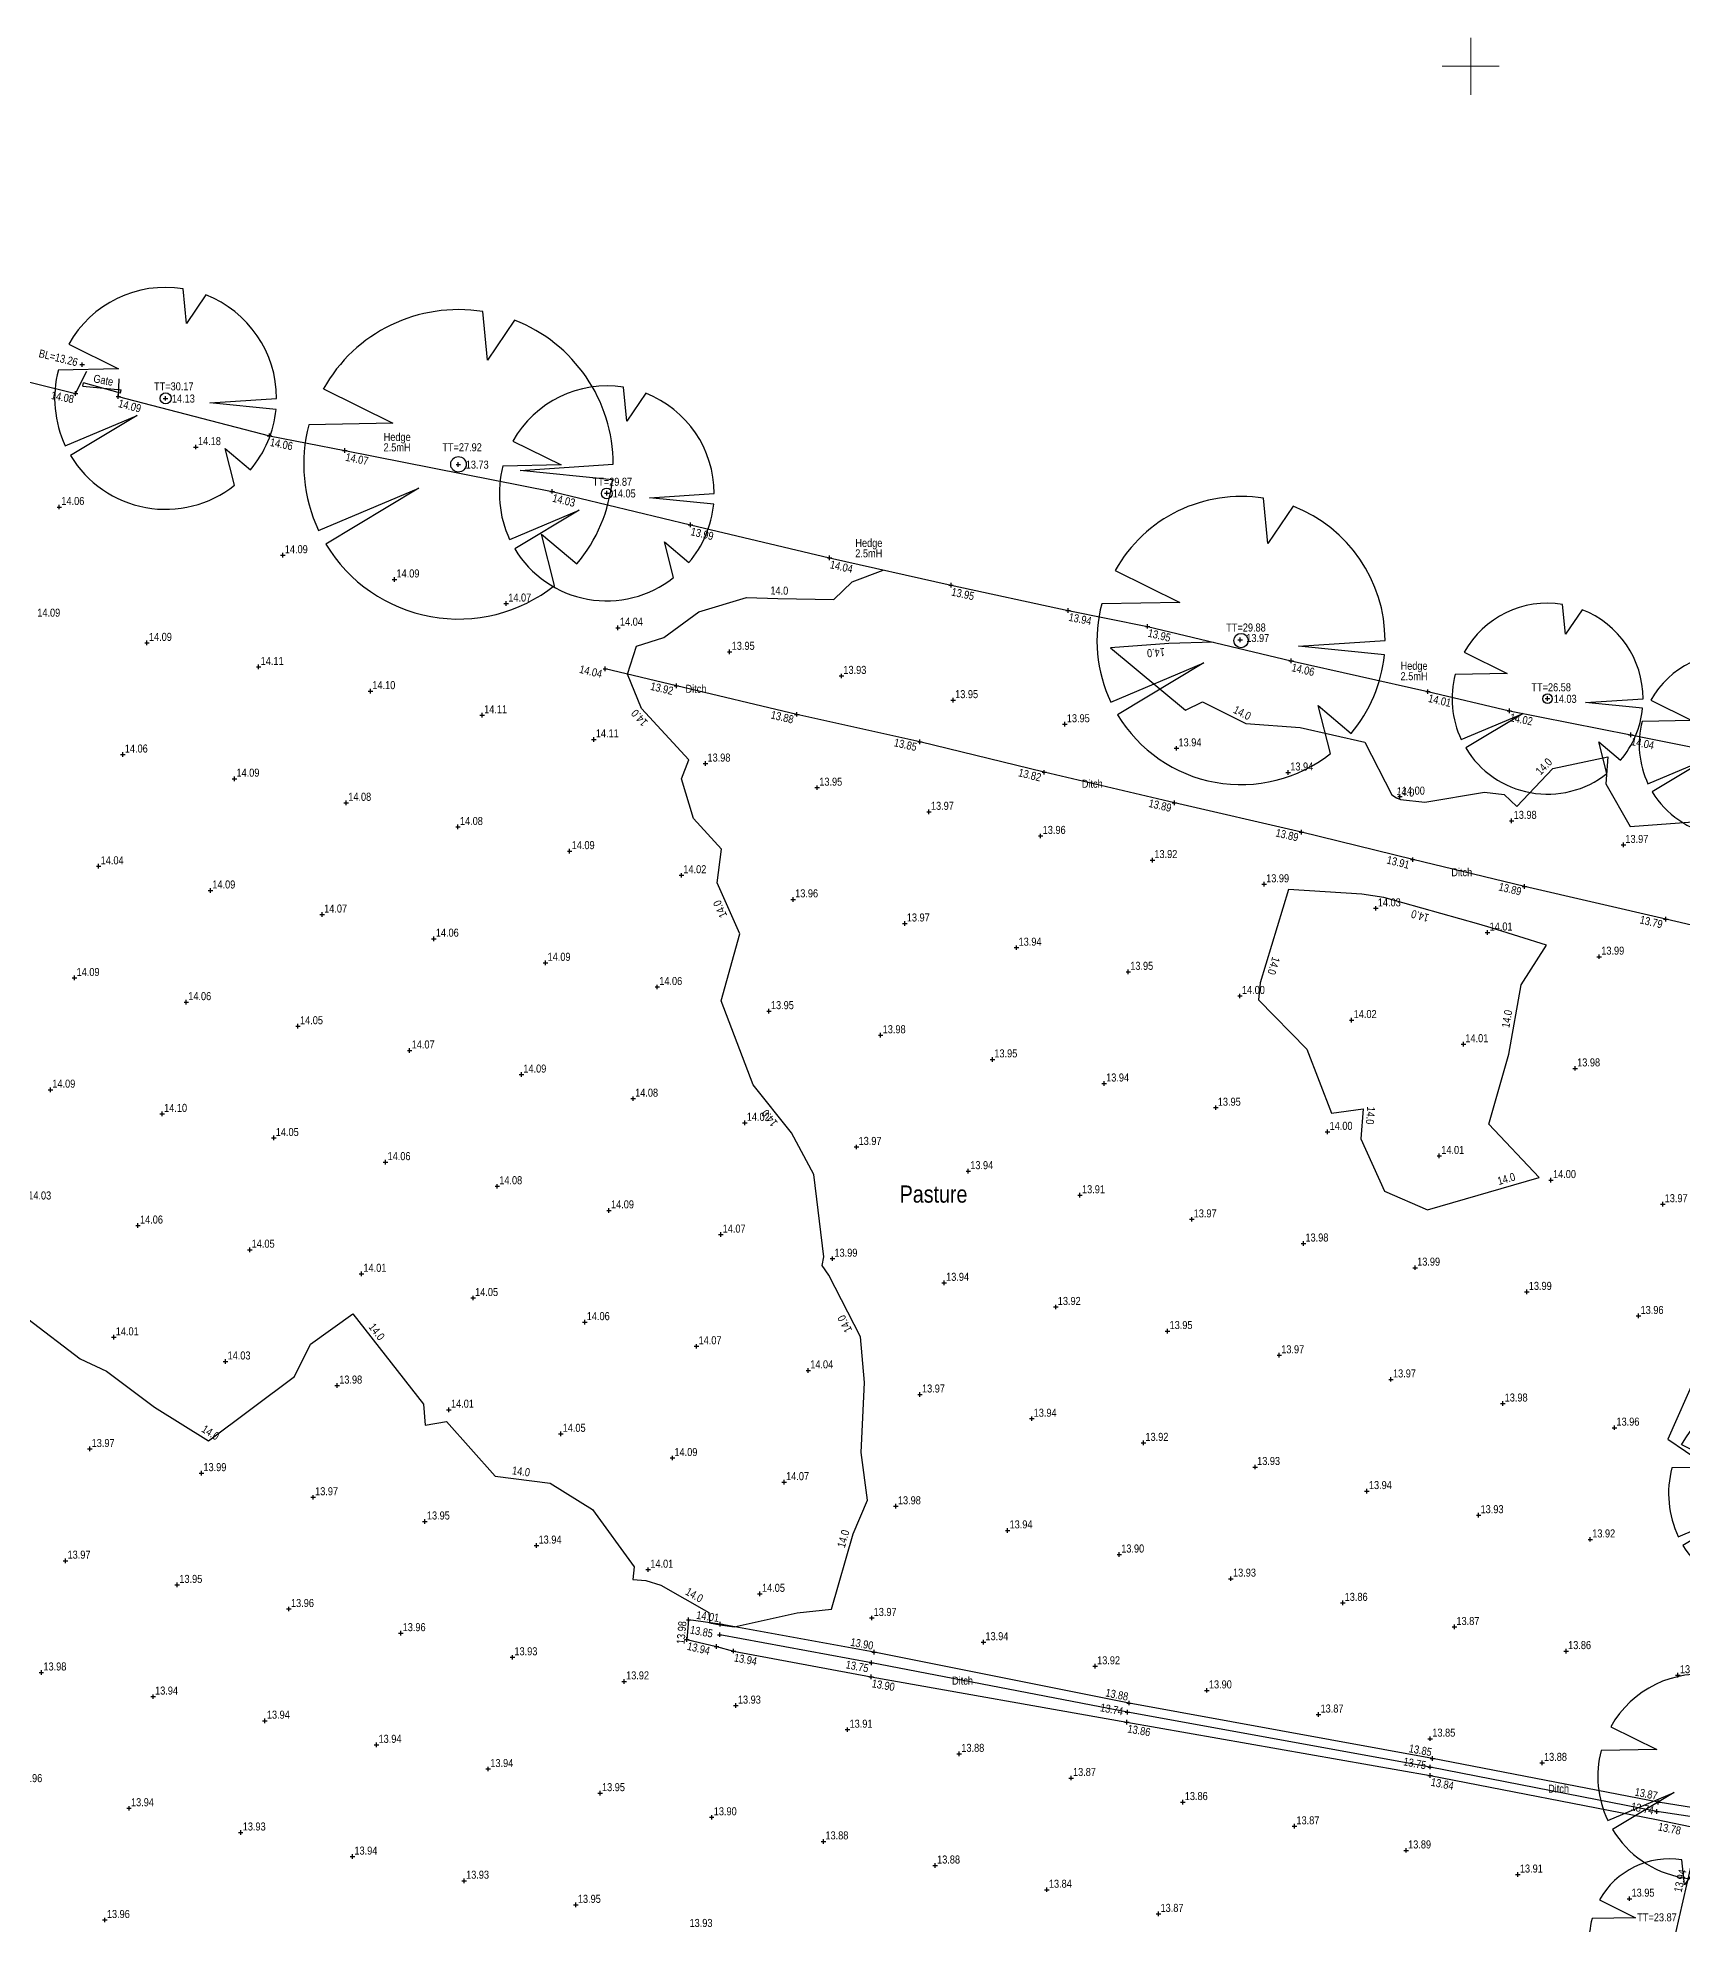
# Model space of a CAD drawing. Extents: x 452260 to 454003, y 451265 to 453203.
# Drawn here: x 453274.6 to 453418.5, y 452837.4 to 453002.5 of the extents above; entities that cross this region are included whole.
import ezdxf
from ezdxf.enums import TextEntityAlignment as Align

# ---------------------------------------------------------------- set-up
doc = ezdxf.new("R2010")
doc.units = 0
doc.header["$LTSCALE"] = 0.7
doc.header["$MEASUREMENT"] = 0
doc.header["$PDMODE"] = 2
doc.header["$PDSIZE"] = 0.2
doc.linetypes.add('DASHED', pattern=[5442.857143, 3628.571429, -1814.285714])
for name, color, linetype, lineweight in [('FFS_Tree Top Levels', 94, 'Continuous', 25), ('FPS_Bottom of Bank', 7, 'DASHED', 25), ('FPS_Contours-Minor', 184, 'Continuous', 25), ('FPS_Edge Area', 4, 'Continuous', 25), ('FPS_Gate', 42, 'Continuous', 25), ('FPS_Grid', 7, 'Continuous', 13), ('FPS_Hedge', 86, 'Continuous', 25), ('FPS_Levels', 7, 'Continuous', 25), ('FPS_Spot Levels', 7, 'Continuous', 25), ('FPS_Text', 7, 'Continuous', 25), ('FPS_Top of Bank', 7, 'DASHED', 25), ('FPS_Tree Canopy', 3, 'Continuous', 25), ('FPS_Tree Trunk', 32, 'Continuous', 25), ('FPS_Trees', 77, 'Continuous', 25)]:
    doc.layers.add(name, color=color, linetype=linetype, lineweight=lineweight)
doc.styles.add('Default', font='ARIALN.TTF')
doc.styles.get("Standard").update_dxf_attribs({"font": 'ARIALN.TTF'})

# ---------------------------------------------------------------- blocks, each defined once
blk = doc.blocks.new('2pGate')
at = {"color": 0, "linetype": 'ByBlock', "lineweight": -2}
for points in [[(0, -0.15, 0), (0, 0.15, 0)], [(0, -0.15, 0), (1, 0.15, 0)], [(1, -0.15, 0), (0, 0.15, 0)], [(1, -0.15, 0), (1, 0.15, 0)]]:
    blk.add_polyline3d(points, dxfattribs=at)
blk = doc.blocks.new('Tree1R')
at = {"layer": 'FPS_Trees', "color": 77, "linetype": 'Continuous', "lineweight": 25}
for points in [[(0.363, 0.931, 0), (0.187, 0.673, 0), (0.157, 0.987, 0)], [(-0.873, 0.486, 0), (-0.424, 0.264, 0), (-0.967, 0.254, 0)], [(0.995, -0.101, 0), (0.398, -0.041, 0), (1, -0.001, 0)], [(-0.904, -0.429, 0), (-0.257, -0.156, 0), (-0.857, -0.517, 0)], [(0.622, -0.785, 0), (0.536, -0.452, 0), (0.765, -0.645, 0)]]:
    blk.add_polyline3d(points, dxfattribs=at)
at = {"layer": 'FPS_Trees', "color": 42, "linetype": 'Continuous', "lineweight": 25}
blk.add_circle((0, -0.001), 0.05, dxfattribs=at)
at = {"layer": 'FPS_Trees', "color": 77, "linetype": 'Continuous', "lineweight": 25}
for start, end in [(80.968, 150.872), (0, 68.758), (165.198, 205.304), (319.896, 354.273), (211.031, 308.435)]:
    blk.add_arc((0, -0.001), 1, start, end, dxfattribs=at)

msp = doc.modelspace()

# ---------------------------------------------------------------- linework, layer by layer
at = {"layer": 'FPS_Bottom of Bank'}
msp.add_polyline3d([(453421.11, 452846.58, 13.61), (453416.29, 452847.32, 13.74), (453396.46, 452851.2, 13.75), (453369.97, 452856, 13.74), (453347.57, 452860.31, 13.75), (453334.29, 452862.78, 13.85)], dxfattribs=at)
for p in [(453278.51, 452973.9, 13.26), (453334.29, 452862.78, 13.85), (453347.57, 452860.31, 13.75), (453369.97, 452856, 13.74), (453396.46, 452851.2, 13.75), (453416.29, 452847.32, 13.74)]:
    msp.add_point(p, dxfattribs=at)
at = {"layer": 'FPS_Contours-Minor'}
for p, q in [((453345.89, 452954.91, 14), (453348.6, 452955.93, 14)), ((453344.27, 452953.36, 14), (453345.89, 452954.91, 14)), ((453332.45, 452952.27, 14), (453336.62, 452953.53, 14)), ((453336.62, 452953.53, 14), (453339.38, 452953.43, 14)), ((453339.38, 452953.43, 14), (453344.27, 452953.36, 14)), ((453329.4, 452950.02, 14), (453332.45, 452952.27, 14)), ((453326.22, 452946.82, 14), (453327.01, 452949.27, 14)), ((453327.01, 452949.27, 14), (453329.4, 452950.02, 14)), ((453327.45, 452943.82, 14), (453326.22, 452946.82, 14)), ((453331.59, 452939.31, 14), (453327.45, 452943.82, 14)), ((453330.95, 452937.65, 14), (453331.59, 452939.31, 14)), ((453332.01, 452934.2, 14), (453330.95, 452937.65, 14)), ((453334.46, 452931.5, 14), (453332.01, 452934.2, 14)), ((453334.06, 452928.55, 14), (453334.46, 452931.5, 14)), ((453336.06, 452924.11, 14), (453334.06, 452928.55, 14)), ((453334.41, 452918.24, 14), (453336.06, 452924.11, 14)), ((453337.21, 452910.89, 14), (453334.41, 452918.24, 14)), ((453340.58, 452906.68, 14), (453337.21, 452910.89, 14)), ((453342.52, 452903.04, 14), (453340.58, 452906.68, 14)), ((453343.41, 452895.84, 14), (453342.52, 452903.04, 14)), ((453343.24, 452895.09, 14), (453343.41, 452895.84, 14)), ((453343.84, 452894.23, 14), (453343.24, 452895.09, 14)), ((453346.6, 452888.84, 14), (453343.84, 452894.23, 14)), ((453273.76, 452890.42, 14), (453278.34, 452886.91, 14)), ((453298.49, 452888.2, 14), (453302.18, 452890.84, 14)), ((453302.18, 452890.84, 14), (453308.38, 452882.94, 14)), ((453297.1, 452885.38, 14), (453298.49, 452888.2, 14)), ((453346.95, 452884.84, 14), (453346.6, 452888.84, 14)), ((453278.34, 452886.91, 14), (453280.64, 452885.83, 14)), ((453280.64, 452885.83, 14), (453284.85, 452882.69, 14)), ((453289.56, 452879.75, 14), (453297.1, 452885.38, 14)), ((453346.67, 452878.72, 14), (453346.95, 452884.84, 14)), ((453284.85, 452882.69, 14), (453289.56, 452879.75, 14)), ((453308.38, 452882.94, 14), (453308.52, 452881.12, 14)), ((453308.52, 452881.12, 14), (453310.38, 452881.44, 14)), ((453310.38, 452881.44, 14), (453314.65, 452876.66, 14)), ((453347.21, 452874.55, 14), (453346.67, 452878.72, 14)), ((453314.65, 452876.66, 14), (453319.45, 452876.04, 14)), ((453319.45, 452876.04, 14), (453323.17, 452873.74, 14)), ((453323.17, 452873.74, 14), (453326.81, 452868.73, 14)), ((453345.96, 452871.6, 14), (453347.21, 452874.55, 14)), ((453344.08, 452865, 14), (453345.96, 452871.6, 14)), ((453326.81, 452868.73, 14), (453326.69, 452867.6, 14)), ((453326.69, 452867.6, 14), (453327.84, 452867.53, 14)), ((453327.84, 452867.53, 14), (453329.13, 452867.12, 14)), ((453329.13, 452867.12, 14), (453333.33, 452864.73, 14)), ((453341.07, 452864.69, 14), (453344.08, 452865, 14)), ((453333.33, 452864.73, 14), (453333.4, 452863.83, 14)), ((453333.4, 452863.83, 14), (453334.33, 452863.64, 14)), ((453334.33, 452863.64, 14), (453335.54, 452863.48, 14)), ((453335.54, 452863.48, 14), (453341.07, 452864.69, 14))]:
    msp.add_line(p, q, dxfattribs=at)
at = {"layer": 'FPS_Contours-Minor', "elevation": 14, "flags": 128}
for points in [[(453377.46, 452949.62), (453377.46, 452949.62), (453373.58, 452949.49), (453368.47, 452949.11), (453375.03, 452943.66), (453376.53, 452944.4), (453380.32, 452942.49), (453385.08, 452942.15), (453390.72, 452940.88), (453393.1, 452936.25), (453393.49, 452935.99), (453393.86, 452935.86), (453395.97, 452935.63), (453401.2, 452936.49), (453402.92, 452936.3), (453404.02, 452935.23), (453407.19, 452938.56), (453412, 452939.58), (453411.83, 452937.22), (453413.94, 452933.5), (453419.85, 452933.93)], [(453436.6, 452922.48), (453433.25, 452918.79), (453430.44, 452918.68), (453430.04, 452918.93), (453428.85, 452916.78), (453427.99, 452908.78), (453427.91, 452907.96), (453427.7, 452907.01), (453428.35, 452904.69), (453425.68, 452899.91), (453424.64, 452897.51), (453425.86, 452894.63), (453423.75, 452891.17), (453420.81, 452889.34), (453419.72, 452885.5), (453417.23, 452879.89), (453420.33, 452877.78), (453421.73, 452872.14), (453422.32, 452869.34), (453422.7, 452862.52)]]:
    msp.add_lwpolyline(points, dxfattribs=at)
msp.add_lwpolyline([(453385.65, 452914.02), (453387.83, 452908.41), (453390.58, 452908.78), (453390.37, 452906.15), (453392.46, 452901.58), (453396.23, 452899.94), (453406, 452902.78), (453401.58, 452907.46), (453403.32, 452913.58), (453404.41, 452919.65), (453406.63, 452923.1), (453401.79, 452924.62), (453400.71, 452924.95), (453392.41, 452927.27), (453390.47, 452927.58), (453384.06, 452927.98), (453381.58, 452919.8), (453381.42, 452918.32)], close=True, dxfattribs=at)
at = {"layer": 'FPS_Edge Area'}
msp.add_polyline3d([(453436.29, 452924.8, 13.99), (453428.67, 452922.68, 13.75), (453417.06, 452925.38, 13.79), (453404.71, 452928.25, 13.89), (453394.92, 452930.59, 13.91), (453385.2, 452932.99, 13.89), (453374.09, 452935.57, 13.89), (453362.69, 452938.23, 13.82), (453351.81, 452940.9, 13.85), (453341.03, 452943.3, 13.88), (453330.5, 452945.8, 13.92), (453324.28, 452947.29, 14.04)], dxfattribs=at)
for p in [(453324.28, 452947.29, 14.04), (453330.5, 452945.8, 13.92), (453341.03, 452943.3, 13.88), (453351.81, 452940.9, 13.85), (453362.69, 452938.23, 13.82), (453374.09, 452935.57, 13.89), (453385.2, 452932.99, 13.89), (453394.92, 452930.59, 13.91), (453404.71, 452928.25, 13.89), (453417.06, 452925.38, 13.79)]:
    msp.add_point(p, dxfattribs=at)
at = {"layer": 'FPS_Grid'}
for p, q in [((453400, 452997.5), (453400, 453002.5)), ((453397.5, 453000), (453402.5, 453000))]:
    msp.add_line(p, q, dxfattribs=at)
at = {"layer": 'FPS_Hedge'}
for points in [[(453186.82, 452992.24, 14.14), (453195.89, 452990.02, 14.14), (453206.21, 452987.87, 14.13), (453217.11, 452985.13, 14.16), (453227.54, 452982.9, 14.11), (453236.71, 452980.73, 14.17), (453247.21, 452978.55, 14.2), (453258.29, 452976.08, 14.18), (453271.2, 452973.05, 14.12), (453277.94, 452971.38, 14.08), (453278.93, 452973.32, 13.94)], [(453281.72, 452972.67, 14.03), (453281.67, 452971.1, 14.09), (453294.89, 452967.68, 14.06), (453301.5, 452966.39, 14.07), (453319.63, 452962.81, 14.03), (453331.73, 452959.88, 13.99), (453343.91, 452956.99, 14.04), (453354.53, 452954.6, 13.95), (453364.77, 452952.39, 13.94), (453371.73, 452951, 13.95), (453384.29, 452947.98, 14.06), (453396.26, 452945.29, 14.01), (453403.38, 452943.61, 14.02), (453414, 452941.51, 14.04), (453427.11, 452938.88, 13.99), (453438.73, 452936.57, 14.03), (453440.52, 452935.71, 13.37), (453442.33, 452935.19, 13.95)]]:
    msp.add_polyline3d(points, dxfattribs=at)
for p in [(453277.94, 452971.38, 14.08), (453281.67, 452971.1, 14.09), (453294.89, 452967.68, 14.06), (453301.5, 452966.39, 14.07), (453319.63, 452962.81, 14.03), (453331.73, 452959.88, 13.99), (453343.91, 452956.99, 14.04), (453354.53, 452954.6, 13.95), (453364.77, 452952.39, 13.94), (453371.73, 452951, 13.95), (453384.29, 452947.98, 14.06), (453396.26, 452945.29, 14.01), (453403.38, 452943.61, 14.02), (453414, 452941.51, 14.04)]:
    msp.add_point(p, dxfattribs=at)
at = {"layer": 'FPS_Spot Levels'}
for p in [(453288.46, 452966.69, 14.18), (453276.51, 452961.44, 14.06), (453296.06, 452957.22, 14.09), (453305.84, 452955.11, 14.09), (453315.61, 452953, 14.07), (453325.39, 452950.88, 14.04), (453284.18, 452949.56, 14.09), (453293.95, 452947.45, 14.11), (453335.16, 452948.77, 13.95), (453344.94, 452946.66, 13.93), (453303.73, 452945.33, 14.1), (453354.71, 452944.55, 13.95), (453313.5, 452943.22, 14.11), (453364.48, 452942.44, 13.95), (453323.27, 452941.11, 14.11), (453282.07, 452939.78, 14.06), (453333.05, 452939, 13.98), (453374.26, 452940.33, 13.94), (453291.84, 452937.67, 14.09), (453384.03, 452938.21, 13.94), (453342.82, 452936.89, 13.95), (453393.81, 452936.1, 14), (453301.61, 452935.56, 14.08), (453352.6, 452934.77, 13.97), (453403.58, 452933.99, 13.98), (453311.39, 452933.45, 14.08), (453362.37, 452932.66, 13.96), (453321.16, 452931.34, 14.09), (453413.36, 452931.88, 13.97), (453279.95, 452930.01, 14.04), (453330.94, 452929.22, 14.02), (453372.15, 452930.55, 13.92), (453289.73, 452927.9, 14.09), (453381.92, 452928.44, 13.99), (453299.5, 452925.79, 14.07), (453340.71, 452927.11, 13.96), (453391.7, 452926.33, 14.03), (453350.49, 452925, 13.97), (453401.47, 452924.21, 14.01), (453309.28, 452923.67, 14.06), (453360.26, 452922.89, 13.94), (453319.05, 452921.56, 14.09), (453370.04, 452920.78, 13.95), (453411.24, 452922.1, 13.99), (453277.84, 452920.24, 14.09), (453328.83, 452919.45, 14.06), (453287.62, 452918.12, 14.06), (453379.81, 452918.66, 14), (453297.39, 452916.01, 14.05), (453338.6, 452917.34, 13.95), (453389.58, 452916.55, 14.02), (453348.37, 452915.23, 13.98), (453399.36, 452914.44, 14.01), (453307.16, 452913.9, 14.07), (453358.15, 452913.11, 13.95), (453316.94, 452911.79, 14.09), (453367.92, 452911, 13.94), (453409.13, 452912.33, 13.98), (453275.73, 452910.46, 14.09), (453326.71, 452909.68, 14.08), (453285.5, 452908.35, 14.1), (453336.49, 452907.56, 14.02), (453377.7, 452908.89, 13.95), (453295.28, 452906.24, 14.05), (453387.47, 452906.78, 14), (453346.26, 452905.45, 13.97), (453397.25, 452904.67, 14.01), (453305.05, 452904.12, 14.06), (453356.04, 452903.34, 13.94), (453314.83, 452902.01, 14.08), (453365.81, 452901.23, 13.91), (453407.02, 452902.55, 14), (453324.6, 452899.9, 14.09), (453416.8, 452900.44, 13.97), (453283.39, 452898.57, 14.06), (453334.38, 452897.79, 14.07), (453375.59, 452899.12, 13.97), (453293.17, 452896.46, 14.05), (453385.36, 452897, 13.98), (453302.94, 452894.35, 14.01), (453344.15, 452895.68, 13.99), (453395.13, 452894.89, 13.99), (453353.92, 452893.56, 13.94), (453404.91, 452892.78, 13.99), (453312.72, 452892.24, 14.05), (453363.7, 452891.45, 13.92), (453322.49, 452890.13, 14.06), (453414.68, 452890.67, 13.96), (453281.28, 452888.8, 14.01), (453332.26, 452888.01, 14.07), (453373.47, 452889.34, 13.95), (453291.05, 452886.69, 14.03), (453383.25, 452887.23, 13.97), (453300.83, 452884.58, 13.98), (453342.04, 452885.9, 14.04), (453393.02, 452885.12, 13.97), (453351.81, 452883.79, 13.97), (453402.8, 452883.01, 13.98), (453310.6, 452882.46, 14.01), (453361.59, 452881.68, 13.94), (453320.38, 452880.35, 14.05), (453371.36, 452879.57, 13.92), (453412.57, 452880.89, 13.96), (453279.17, 452879.03, 13.97), (453330.15, 452878.24, 14.09), (453288.94, 452876.91, 13.99), (453381.14, 452877.45, 13.93), (453298.72, 452874.8, 13.97), (453339.93, 452876.13, 14.07), (453390.91, 452875.34, 13.94), (453349.7, 452874.02, 13.98), (453400.69, 452873.23, 13.93), (453308.49, 452872.69, 13.95), (453359.48, 452871.9, 13.94), (453318.27, 452870.58, 13.94), (453369.25, 452869.79, 13.9), (453410.46, 452871.12, 13.92), (453277.06, 452869.25, 13.97), (453328.04, 452868.47, 14.01), (453286.83, 452867.14, 13.95), (453337.81, 452866.35, 14.05), (453379.02, 452867.68, 13.93), (453296.6, 452865.03, 13.96), (453388.8, 452865.57, 13.86), (453347.59, 452864.24, 13.97), (453398.57, 452863.46, 13.87), (453306.38, 452862.92, 13.96), (453357.36, 452862.13, 13.94), (453408.35, 452861.34, 13.86), (453316.15, 452860.8, 13.93), (453367.14, 452860.02, 13.92), (453274.94, 452859.48, 13.98), (453325.93, 452858.69, 13.92), (453418.12, 452859.23, 13.9), (453284.72, 452857.36, 13.94), (453335.7, 452856.58, 13.93), (453376.91, 452857.91, 13.9), (453294.49, 452855.25, 13.94), (453386.69, 452855.79, 13.87), (453304.27, 452853.14, 13.94), (453345.48, 452854.47, 13.91), (453396.46, 452853.68, 13.85), (453355.25, 452852.36, 13.88), (453406.24, 452851.57, 13.88), (453314.04, 452851.03, 13.94), (453365.03, 452850.24, 13.87), (453323.82, 452848.92, 13.95), (453374.8, 452848.13, 13.86), (453282.61, 452847.59, 13.94), (453333.59, 452846.8, 13.9), (453292.38, 452845.48, 13.93), (453384.57, 452846.02, 13.87), (453302.16, 452843.37, 13.94), (453343.37, 452844.69, 13.88), (453394.35, 452843.91, 13.89), (453353.14, 452842.58, 13.88), (453404.12, 452841.8, 13.91), (453311.93, 452841.25, 13.93), (453362.91, 452840.47, 13.84), (453321.7, 452839.14, 13.95), (453372.69, 452838.36, 13.87), (453413.9, 452839.68, 13.95), (453280.49, 452837.82, 13.96)]:
    msp.add_point(p, dxfattribs=at)
at = {"layer": 'FPS_Top of Bank'}
for points in [[(453420.23, 452847.52, 13.75), (453416.41, 452848.12, 13.87), (453396.66, 452851.94, 13.85), (453370.1, 452856.8, 13.88), (453347.8, 452861.25, 13.9), (453334.34, 452863.7, 14.01), (453331.57, 452864.09, 13.98), (453331.42, 452862.36, 13.94), (453334, 452861.74, 13.99), (453335.49, 452861.35, 13.94), (453347.54, 452859.09, 13.9), (453369.91, 452855.12, 13.86), (453396.46, 452850.46, 13.84), (453416.24, 452846.6, 13.87), (453419.9, 452845.86, 13.76)], [(453419.9, 452845.86, 13.9), (453419.2, 452842.29, 13.94), (453416.35, 452829.96, 13.87), (453413.42, 452815.49, 14), (453409.51, 452799.19, 13.96), (453406.65, 452787.46, 13.92), (453403.78, 452773.78, 14.06), (453401.48, 452762.73, 14.05)]]:
    msp.add_polyline3d(points, dxfattribs=at)
for p in [(453331.57, 452864.09, 13.98), (453334.34, 452863.7, 14.01), (453331.42, 452862.36, 13.94), (453334, 452861.74, 13.99), (453335.49, 452861.35, 13.94), (453347.8, 452861.25, 13.9), (453347.54, 452859.09, 13.9), (453370.1, 452856.8, 13.88), (453369.91, 452855.12, 13.86), (453396.66, 452851.94, 13.85), (453396.46, 452850.46, 13.84), (453416.41, 452848.12, 13.87)]:
    msp.add_point(p, dxfattribs=at)
at = {"layer": 'FPS_Tree Trunk'}
for p in [(453285.81, 452970.95, 14.13), (453311.42, 452965.16, 13.73), (453324.41, 452962.65, 14.05), (453379.82, 452949.82, 13.97), (453406.71, 452944.68, 14.03)]:
    msp.add_point(p, dxfattribs=at)

# ---------------------------------------------------------------- block references
at = {"layer": 'FPS_Gate', "xscale": 3.354737383424955, "zscale": 3.354737383424955, "rotation": 349.189328012846}
msp.add_blockref('2pGate', (453278.59, 452972.17, 14.09), dxfattribs=at)
at = {"layer": 'FPS_Tree Canopy'}
for p, xscale, yscale, zscale in [((453285.81, 452970.96, 15.24), 9.70786516855188, 9.70786516855188, 9.70786516855188), ((453311.43, 452965.19, 18.58), 13.53535353534948, 13.53535353534948, 13.53535353534948), ((453324.41, 452962.64, 16.5), 9.39999999999421, 9.39999999999421, 9.39999999999421), ((453379.9, 452949.77, 17.61), 12.60416666672359, 12.60416666672359, 12.60416666672359), ((453406.72, 452944.68, 14.65), 8.354430379748466, 8.354430379748466, 8.354430379748466), ((453422.74, 452940.65, 14.03), 8, 8, 8), ((453426.11, 452875.13, 12.31), 8.800000000006557, 8.800000000006557, 8.800000000006557), ((453420.09, 452850.37, 15.57), 8.969696969675757, 8.969696969675757, 8.969696969675757), ((453417.38, 452836.17, 13.85), 7, 7, 7)]:
    msp.add_blockref('Tree1R', p, dxfattribs=dict(at, xscale=xscale, yscale=yscale, zscale=zscale))

# ---------------------------------------------------------------- texts
at = {"layer": 'FFS_Tree Top Levels', "style": 'Default'}
for s, p in [('TT=30.17', (453284.8, 452971.65)), ('TT=27.92', (453310.02, 452966.32)), ('TT=29.87', (453323.17, 452963.3)), ('TT=29.88', (453378.61, 452950.55)), ('TT=26.58', (453405.31, 452945.32)), ('TT=23.87', (453414.57, 452837.7))]:
    msp.add_text(s, height=0.7, dxfattribs=at).set_placement(p)
at = {"layer": 'FPS_Contours-Minor', "style": 'Default'}
for rotation, p in [(359.1835, (453339.5, 452953.78, 14)), (184.2884, (453372.43, 452949.05, 14)), (132.5089, (453327.52, 452943.23, 14)), (333.3379, (453379.85, 452943.12, 14)), (46.3534, (453406.65, 452938.5, 14)), (354.0093, (453394.25, 452936.17, 14)), (114.2149, (453334.64, 452926.41, 14)), (164.4074, (453395.66, 452926, 14)), (253.0838, (453382.43, 452921.4, 14)), (79.842, (453403.51, 452916.6, 14)), (128.7194, (453338.92, 452908.19, 14)), (265.4489, (453390.88, 452908.23, 14)), (16.158, (453403.21, 452902.33, 14)), (308.1475, (453304.01, 452889.07, 14)), (117.1441, (453345.54, 452890.13, 14)), (328.0735, (453289.55, 452880.17, 14)), (352.667, (453316.87, 452876.72, 14)), (74.128, (453345.44, 452871.08, 14)), (330.4271, (453331.9, 452865.95, 14))]:
    msp.add_text('14.0', height=0.7, rotation=rotation, dxfattribs=at).set_placement(p, align=Align.CENTER)
at = {"layer": 'FPS_Levels', "style": 'Default'}
msp.add_text('BL=13.26', height=0.7, rotation=346.293, dxfattribs=at).set_placement((453274.66, 452974.57, 13.26))
for s, rotation, p in [('14.08', 348.7687, (453275.87, 452971.59, 14.08)), ('14.09', 345.5128, (453281.79, 452970.88, 14.09)), ('14.06', 348.9354, (453295.03, 452967.48, 14.06)), ('14.07', 348.8391, (453301.64, 452966.18, 14.07)), ('14.03', 346.3635, (453319.76, 452962.6, 14.03)), ('13.99', 346.6667, (453331.86, 452959.67, 13.99)), ('14.04', 347.3124, (453344.04, 452956.78, 14.04)), ('13.95', 347.8231, (453354.66, 452954.39, 13.95)), ('13.94', 348.6869, (453364.91, 452952.18, 13.94)), ('13.95', 346.5015, (453371.86, 452950.79, 13.95)), ('14.06', 347.3151, (453384.43, 452947.77, 14.06)), ('14.01', 346.7299, (453396.39, 452945.08, 14.01)), ('14.02', 348.8427, (453403.51, 452943.4, 14.02)), ('14.04', 348.6304, (453414.13, 452941.31, 14.04)), ('13.94', 346.5785, (453331.55, 452862.15, 13.94)), ('13.94', 349.3715, (453335.63, 452861.14, 13.94)), ('13.90', 349.9543, (453347.68, 452858.88, 13.9)), ('13.86', 350.0419, (453370.05, 452854.92, 13.86)), ('13.84', 348.9436, (453396.6, 452850.26, 13.84)), ('13.78', 348.6089, (453416.48, 452846.35, 13.78))]:
    msp.add_text(s, height=0.7, rotation=rotation, dxfattribs=at).set_placement(p, align=Align.TOP_LEFT)
for s, p in [('14.13', (453286.36, 452970.93, 14.13)), ('13.73', (453312.07, 452965.15, 13.73)), ('14.05', (453324.93, 452962.63, 14.05)), ('13.97', (453380.36, 452949.98, 13.97)), ('14.03', (453407.26, 452944.66, 14.03))]:
    msp.add_text(s, height=0.7, dxfattribs=at).set_placement(p, align=Align.MIDDLE_LEFT)
for s, rotation, p in [('14.04', 346.5552, (453324.07, 452947.16, 14.04)), ('13.92', 346.5552, (453330.29, 452945.67, 13.92)), ('13.88', 346.6409, (453340.82, 452943.17, 13.88)), ('13.85', 347.4549, (453351.6, 452940.77, 13.85)), ('13.82', 346.2033, (453362.48, 452938.1, 13.82)), ('13.89', 346.8688, (453373.88, 452935.44, 13.89)), ('13.89', 346.9433, (453384.99, 452932.86, 13.89)), ('13.91', 346.0929, (453394.71, 452930.46, 13.91)), ('13.89', 346.5492, (453404.5, 452928.12, 13.89)), ('13.79', 346.9407, (453416.85, 452925.25, 13.79)), ('13.85', 349.4793, (453333.75, 452863.21, 27.7)), ('13.75', 349.4793, (453347.37, 452860.17, 13.75)), ('13.74', 349.1061, (453369.64, 452856.4, 13.74)), ('13.75', 349.7306, (453396.16, 452851.69, 13.75)), ('13.74', 348.9125, (453416.07, 452847.73, 13.74)), ('13.94', 76.9677, (453418.21, 452842.3, 13.94))]:
    msp.add_text(s, height=0.7, rotation=rotation, dxfattribs=at).set_placement(p, align=Align.TOP_RIGHT)
for s, rotation, p in [('14.01', 351.8906, (453334.19, 452863.89, 14.01)), ('13.98', 84.9893, (453331.38, 452863.93, 13.98)), ('13.90', 349.7164, (453347.66, 452861.46, 13.9)), ('13.88', 348.7006, (453369.96, 452857, 13.88)), ('13.85', 349.6394, (453396.52, 452852.15, 13.85)), ('13.87', 349.0541, (453416.27, 452848.33, 13.87))]:
    msp.add_text(s, height=0.7, rotation=rotation, dxfattribs=at).set_placement(p, align=Align.RIGHT)
at = {"layer": 'FPS_Spot Levels', "style": 'Default'}
for s, p in [('14.18', (453288.64, 452966.86, 14.18)), ('14.06', (453276.69, 452961.62, 14.06)), ('14.09', (453296.24, 452957.4, 14.09)), ('14.09', (453306.01, 452955.28, 14.09)), ('14.09', (453274.58, 452951.85, 14.09)), ('14.07', (453315.79, 452953.17, 14.07)), ('14.04', (453325.56, 452951.06, 14.04)), ('14.09', (453284.35, 452949.73, 14.09)), ('13.95', (453335.34, 452948.95, 13.95)), ('14.11', (453294.13, 452947.62, 14.11)), ('13.93', (453345.11, 452946.84, 13.93)), ('14.10', (453303.9, 452945.51, 14.1)), ('14.11', (453313.68, 452943.4, 14.11)), ('13.95', (453354.89, 452944.72, 13.95)), ('13.95', (453364.66, 452942.61, 13.95)), ('14.11', (453323.45, 452941.29, 14.11)), ('13.94', (453374.43, 452940.5, 13.94)), ('14.06', (453282.24, 452939.96, 14.06)), ('13.98', (453333.22, 452939.17, 13.98)), ('13.94', (453384.21, 452938.39, 13.94)), ('14.09', (453292.01, 452937.85, 14.09)), ('13.95', (453343, 452937.06, 13.95)), ('14.08', (453301.79, 452935.74, 14.08)), ('14.00', (453393.98, 452936.28, 14)), ('14.08', (453311.56, 452933.62, 14.08)), ('13.97', (453352.77, 452934.95, 13.97)), ('13.98', (453403.76, 452934.16, 13.98)), ('13.96', (453362.55, 452932.84, 13.96)), ('13.97', (453413.53, 452932.05, 13.97)), ('14.04', (453280.13, 452930.18, 14.04)), ('14.09', (453321.34, 452931.51, 14.09)), ('13.92', (453372.32, 452930.73, 13.92)), ('14.02', (453331.11, 452929.4, 14.02)), ('13.99', (453382.1, 452928.61, 13.99)), ('14.09', (453289.9, 452928.07, 14.09)), ('13.96', (453340.89, 452927.29, 13.96)), ('14.07', (453299.68, 452925.96, 14.07)), ('14.03', (453391.87, 452926.5, 14.03)), ('14.06', (453309.45, 452923.85, 14.06)), ('13.97', (453350.66, 452925.18, 13.97)), ('14.01', (453401.65, 452924.39, 14.01)), ('13.94', (453360.44, 452923.06, 13.94)), ('13.99', (453411.42, 452922.28, 13.99)), ('14.09', (453278.02, 452920.41, 14.09)), ('14.09', (453319.23, 452921.74, 14.09)), ('13.95', (453370.21, 452920.95, 13.95)), ('14.06', (453329, 452919.62, 14.06)), ('14.00', (453379.98, 452918.84, 14)), ('14.06', (453287.79, 452918.3, 14.06)), ('13.95', (453338.77, 452917.51, 13.95)), ('14.05', (453297.57, 452916.19, 14.05)), ('13.98', (453348.55, 452915.4, 13.98)), ('14.02', (453389.76, 452916.73, 14.02)), ('14.07', (453307.34, 452914.07, 14.07)), ('14.01', (453399.53, 452914.62, 14.01)), ('13.95', (453358.32, 452913.29, 13.95)), ('13.98', (453409.31, 452912.5, 13.98)), ('14.09', (453275.9, 452910.64, 14.09)), ('14.09', (453317.11, 452911.96, 14.09)), ('13.94', (453368.1, 452911.18, 13.94)), ('14.08', (453326.89, 452909.85, 14.08)), ('13.95', (453377.87, 452909.06, 13.95)), ('14.10', (453285.68, 452908.52, 14.1)), ('14.02', (453336.66, 452907.74, 14.02)), ('14.05', (453295.45, 452906.41, 14.05)), ('13.97', (453346.44, 452905.63, 13.97)), ('14.00', (453387.65, 452906.95, 14)), ('14.06', (453305.23, 452904.3, 14.06)), ('14.01', (453397.42, 452904.84, 14.01)), ('14.08', (453315, 452902.19, 14.08)), ('13.94', (453356.21, 452903.51, 13.94)), ('14.00', (453407.2, 452902.73, 14)), ('14.03', (453273.79, 452900.86, 14.03)), ('13.91', (453365.99, 452901.4, 13.91)), ('13.97', (453416.97, 452900.62, 13.97)), ('14.09', (453324.78, 452900.08, 14.09)), ('13.97', (453375.76, 452899.29, 13.97)), ('14.06', (453283.57, 452898.75, 14.06)), ('14.07', (453334.55, 452897.96, 14.07)), ('13.98', (453385.54, 452897.18, 13.98)), ('14.05', (453293.34, 452896.64, 14.05)), ('13.99', (453344.33, 452895.85, 13.99)), ('14.01', (453303.12, 452894.53, 14.01)), ('13.99', (453395.31, 452895.07, 13.99)), ('14.05', (453312.89, 452892.41, 14.05)), ('13.94', (453354.1, 452893.74, 13.94)), ('13.99', (453405.08, 452892.95, 13.99)), ('13.92', (453363.87, 452891.63, 13.92)), ('13.96', (453414.86, 452890.84, 13.96)), ('14.01', (453281.45, 452888.97, 14.01)), ('14.06', (453322.66, 452890.3, 14.06)), ('13.95', (453373.65, 452889.52, 13.95)), ('14.07', (453332.44, 452888.19, 14.07)), ('13.97', (453383.42, 452887.4, 13.97)), ('14.03', (453291.23, 452886.86, 14.03)), ('14.04', (453342.21, 452886.08, 14.04)), ('13.98', (453301, 452884.75, 13.98)), ('13.97', (453351.99, 452883.97, 13.97)), ('13.97', (453393.2, 452885.29, 13.97)), ('14.01', (453310.78, 452882.64, 14.01)), ('13.98', (453402.97, 452883.18, 13.98)), ('13.94', (453361.76, 452881.85, 13.94)), ('13.96', (453412.75, 452881.07, 13.96)), ('13.97', (453279.34, 452879.2, 13.97)), ('14.05', (453320.55, 452880.53, 14.05)), ('13.92', (453371.54, 452879.74, 13.92)), ('14.09', (453330.33, 452878.41, 14.09)), ('13.93', (453381.31, 452877.63, 13.93)), ('13.99', (453289.12, 452877.09, 13.99)), ('14.07', (453340.1, 452876.3, 14.07)), ('13.97', (453298.89, 452874.98, 13.97)), ('13.98', (453349.88, 452874.19, 13.98)), ('13.94', (453391.09, 452875.52, 13.94)), ('13.95', (453308.67, 452872.86, 13.95)), ('13.93', (453400.86, 452873.41, 13.93)), ('13.94', (453318.44, 452870.75, 13.94)), ('13.94', (453359.65, 452872.08, 13.94)), ('13.92', (453410.63, 452871.29, 13.92)), ('13.97', (453277.23, 452869.43, 13.97)), ('13.90', (453369.42, 452869.97, 13.9)), ('14.01', (453328.22, 452868.64, 14.01)), ('13.93', (453379.2, 452867.86, 13.93)), ('13.95', (453287.01, 452867.31, 13.95)), ('14.05', (453337.99, 452866.53, 14.05)), ('13.96', (453296.78, 452865.2, 13.96)), ('13.97', (453347.76, 452864.42, 13.97)), ('13.86', (453388.97, 452865.74, 13.86)), ('13.96', (453306.55, 452863.09, 13.96)), ('13.87', (453398.75, 452863.63, 13.87)), ('13.93', (453316.33, 452860.98, 13.93)), ('13.94', (453357.54, 452862.3, 13.94)), ('13.86', (453408.52, 452861.52, 13.86)), ('13.98', (453275.12, 452859.65, 13.98)), ('13.92', (453367.31, 452860.19, 13.92)), ('13.90', (453418.3, 452859.41, 13.9)), ('13.94', (453284.89, 452857.54, 13.94)), ('13.92', (453326.1, 452858.87, 13.92)), ('13.90', (453377.09, 452858.08, 13.9)), ('13.93', (453335.88, 452856.75, 13.93)), ('13.87', (453386.86, 452855.97, 13.87)), ('13.94', (453294.67, 452855.43, 13.94)), ('13.91', (453345.65, 452854.64, 13.91)), ('13.94', (453304.44, 452853.32, 13.94)), ('13.85', (453396.64, 452853.86, 13.85)), ('13.94', (453314.22, 452851.2, 13.94)), ('13.88', (453355.43, 452852.53, 13.88)), ('13.88', (453406.41, 452851.74, 13.88)), ('13.96', (453273.01, 452849.88, 13.96)), ('13.87', (453365.2, 452850.42, 13.87)), ('13.94', (453282.78, 452847.77, 13.94)), ('13.95', (453323.99, 452849.09, 13.95)), ('13.86', (453374.98, 452848.31, 13.86)), ('13.90', (453333.77, 452846.98, 13.9)), ('13.87', (453384.75, 452846.19, 13.87)), ('13.93', (453292.56, 452845.65, 13.93)), ('13.88', (453343.54, 452844.87, 13.88)), ('13.94', (453302.33, 452843.54, 13.94)), ('13.88', (453353.31, 452842.76, 13.88)), ('13.89', (453394.52, 452844.08, 13.89)), ('13.93', (453312.1, 452841.43, 13.93)), ('13.91', (453404.3, 452841.97, 13.91)), ('13.84', (453363.09, 452840.64, 13.84)), ('13.95', (453414.07, 452839.86, 13.95)), ('13.96', (453280.67, 452837.99, 13.96)), ('13.95', (453321.88, 452839.32, 13.95)), ('13.87', (453372.86, 452838.53, 13.87)), ('13.93', (453331.65, 452837.21, 13.93))]:
    msp.add_text(s, height=0.7, dxfattribs=at).set_placement(p)
at = {"layer": 'FPS_Text', "style": 'Default'}
msp.add_text('Gate', height=0.7, rotation=349.1893, dxfattribs=at).set_placement((453280.3, 452972.2, 14.11), align=Align.CENTER)
at = {"layer": 'FPS_Text'}
for s, height, p in [('Hedge', 0.7, (453304.89, 452967.22)), ('2.5mH', 0.7, (453304.88, 452966.31)), ('2.5mH', 0.7, (453346.15, 452957.04)), ('Hedge', 0.7, (453346.16, 452957.95)), ('Hedge', 0.7, (453393.86, 452947.2)), ('Ditch', 0.7, (453331.3, 452945.19, -14.04)), ('2.5mH', 0.7, (453393.86, 452946.29)), ('Ditch', 0.7, (453365.97, 452936.88, -14.04)), ('Ditch', 0.7, (453398.3, 452929.14, -14.04)), ('Pasture', 1.5, (453350.04, 452900.58)), ('Ditch', 0.7, (453354.62, 452858.41, -14.04)), ('Ditch', 0.7, (453406.77, 452848.96, -14.04))]:
    msp.add_text(s, height=height, dxfattribs=at).set_placement(p)

doc.saveas('drawing.dxf')
